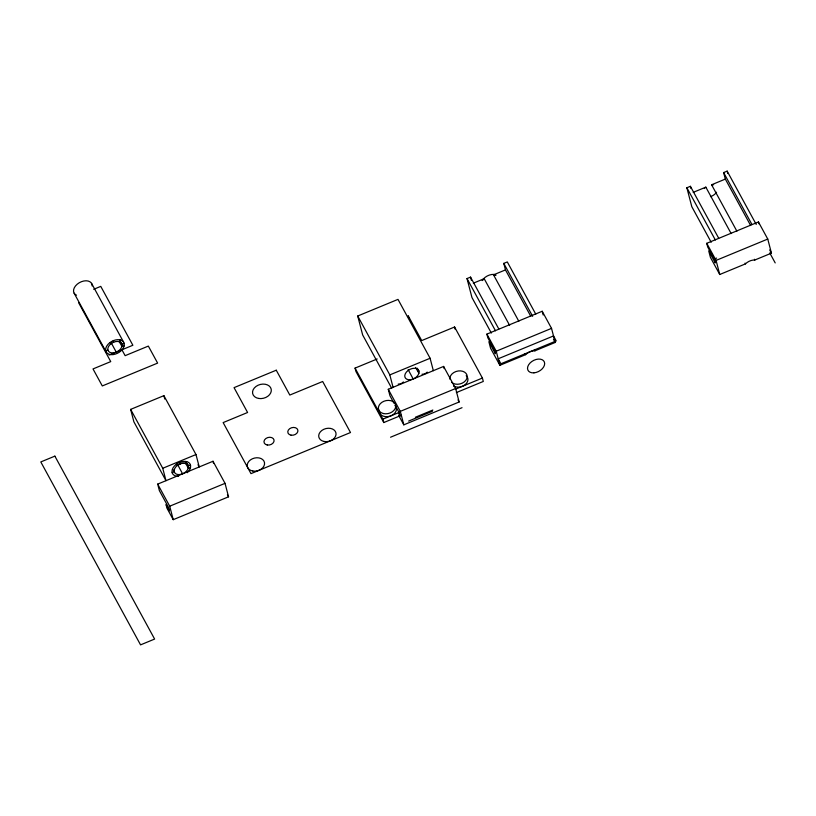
<?xml version="1.0" encoding="UTF-8"?>
<svg xmlns="http://www.w3.org/2000/svg" width="816" height="816" viewBox="0 0 816 816"><rect width="100%" height="100%" fill="white"/><g stroke="black" fill="none" stroke-linecap="round" stroke-linejoin="round"><path stroke-width="1.22" d="M190.465 467.711L188.302 468.068L187.955 465.038L185.365 463.284L181.417 463.417L177.419 465.375L176.358 464.222M119.014 341.598L120.248 339.895M185.365 463.284L186.609 461.591M731.136 233.539L705.84 187.15L705.401 187.496A8.282 5.447 -28.6 0 0 704.351 188.496M124.134 343.363L121.992 344.281L120.299 341.343M190.485 465.059L188.353 465.977L186.66 463.029M93.687 289.303L100.756 286.375L132.865 345.26L109.048 355.093M105.764 350.951L107.916 350.064M130.642 409.387L162.751 468.272L165.985 480.685L133.875 421.801L130.642 409.387L163.883 395.658L195.993 454.543L199.226 466.956L198.013 464.732M391.721 388.273L362.651 334.948L357.714 316.016L397.994 299.38L430.103 358.265L433.337 370.678M491.334 333.05L471.944 297.503L467.017 278.572L470.536 277.114L498.8 328.95M530.737 316.22L505.471 269.902L503.778 263.384L507.297 261.936L535.765 314.15M711.185 242.25L691.805 206.693L686.868 187.762L690.387 186.313L718.702 238.221M750.628 225.491L725.332 179.092L723.629 172.574L727.148 171.125L756.228 224.451M473.321 283.183L484.184 278.695L509.623 325.349M518.813 321.229L493.517 274.839L505.471 269.902M693.192 192.372L705.84 187.15M736.879 231.163L711.583 184.773L725.332 179.092M401.35 415.303L383.785 422.555L355.949 371.504L355.062 368.108L377.186 358.969M456.368 392.578L483.296 381.449L482.409 378.053L454.573 327.002L421.719 340.568L408.173 315.731L408.765 317.995M486.887 334.121L542.212 311.263L551.534 328.369L555.206 342.455L534.949 350.819A9.2 6.059 -28.6 0 0 525.616 354.674L499.882 365.303L490.559 348.208L488.866 341.69L495.424 353.716L494.425 349.87L487.856 337.844L486.887 334.121L496.22 351.217L499.882 365.303M706.748 243.311L758.441 221.962L767.764 239.057L771.436 253.154L754.81 260.018A9.2 6.059 -28.6 0 0 745.477 263.874L719.743 274.502L710.42 257.397L708.716 250.879L715.275 262.915L714.275 259.06L707.717 247.034L706.748 243.311L716.071 260.406L719.743 274.502M162.751 468.272L195.993 454.543M393.057 387.314L389.824 374.891L430.103 358.265M172.125 472.648L174.277 471.76L173.318 469.904M157.682 484.112L213.007 461.264L225.043 483.347L228.551 496.811L173.227 519.67L167.005 508.256L166.036 504.533L169.493 510.867L168.657 507.644L159.375 490.63L157.682 484.112L169.718 506.195L173.227 519.67M394.026 403.247L389.966 395.801L388.273 389.283L443.598 366.435L455.634 388.518L459.143 401.992L403.818 424.84L398.728 415.507M714.275 259.06L716.621 258.091M496.22 351.217L551.534 328.369M716.071 260.406L767.764 239.057M169.718 506.195L225.043 483.347M403.818 424.84L400.309 411.366L455.634 388.518M383.785 422.555L382.898 419.149L400.462 411.896M455.481 389.171L482.409 378.053M415.364 417.251L432.847 410.03M408.622 421.076L432.439 411.244M390.548 437.223L462.04 407.694M179.806 463.978L180.336 463.763M124.103 346.015L121.941 346.372L119.116 341.414M109.997 342.526L111.058 343.679M417.251 368.21L418.945 371.147M415.599 367.445L418.894 373.238M185.477 463.1L188.302 468.068M769.682 249.941L771.436 253.154M769.753 252.929L775.2 262.915M723.629 172.574L751.944 224.492M754.402 259.264L754.81 260.018M745.069 263.119L745.477 263.874M686.868 187.762L715.346 239.975M553.462 339.252L555.206 342.455M503.778 263.384L532.644 316.322M534.368 349.758L534.949 350.819M525.035 353.614L525.616 354.674M467.017 278.572L495.485 330.786M458.021 399.911L459.143 401.992M357.714 316.016L389.824 374.891M388.273 389.283L400.309 411.366M395.189 405.368L399.248 412.814L400.085 416.048L398.361 412.876M355.062 368.108L382.898 419.149M227.419 494.741L228.551 496.811M91.565 283.366L123.665 342.251M122.104 350.115L125.134 355.674L148.339 346.086L157.621 363.1L102.296 385.948L93.014 368.934L110.741 361.61L78.642 302.736M74.123 293.189L106.223 352.063M408.143 369.638L413.192 378.991M177.541 464.467L182.6 473.821M111.18 342.771L116.239 352.124M758.441 221.962L758.921 223.819M727.148 171.125L727.77 173.492M690.387 186.313L690.958 188.486M542.212 311.263L543.181 314.986M470.536 277.114L471.383 280.378M454.573 327.002L455.165 329.266M443.598 366.435L444.159 368.608M213.007 461.264L213.568 463.437M163.883 395.658L164.761 399.044M179.622 462.376L179.979 463.906M113.261 340.68L113.618 342.21M716.56 192.219A8.282 5.447 -28.6 0 1 710.45 196.636M711.583 184.773A8.282 5.447 -28.6 0 1 713.643 184.773M482.154 280.582A9.792 6.436 -28.6 0 1 495.71 274.737M483.215 279.806A9.2 6.059 -28.6 0 1 484.184 278.695M493.517 274.839A9.2 6.059 -28.6 0 1 495.924 275.349M403.379 381.949A5.141 3.815 -14.6 0 1 398.218 384.081M427.196 372.116A5.141 3.815 -14.6 0 1 422.035 374.248M417.996 370.892A5.141 3.815 -14.6 0 1 418.027 370.505M76.5 295.198A10.006 6.589 -28.6 0 1 79.244 282.754A10.006 6.589 -28.6 0 1 92.167 285.947M178.592 476.35A10.006 6.589 -28.6 0 1 173.084 467.772A10.006 6.589 -28.6 0 1 187.241 461.774A10.006 6.589 -28.6 0 1 187.211 472.709M395.168 405.644A8.813 6.548 -14.6 0 1 389.762 416.242A8.813 6.548 -14.6 0 1 379.165 410.275M466.191 375.646A8.813 6.548 -14.6 0 1 465.222 384.642A8.813 6.548 -14.6 0 1 453.574 386.101M449.891 379.175A8.813 6.548 -14.6 0 1 460.622 370.892A8.813 6.548 -14.6 0 1 465.803 380.389A8.813 6.548 -14.6 0 1 451.646 382.378M54.866 456.134L40.8 461.938L140.556 644.875L154.622 639.061L54.866 456.134M276.257 370.209L234.049 387.641L247.595 412.488L223.145 422.586L250.981 473.637L350.503 432.531L322.667 381.49L289.813 395.056L276.257 370.209M553.513 335.937L498.188 358.785L500.902 363.773L556.226 340.925L553.513 335.937M533.939 372.841A9.2 6.059 -28.6 0 0 544.354 361.957A9.2 6.059 -28.6 0 0 529.951 363.11A9.2 6.059 -28.6 0 0 533.939 372.841M410.509 379.715A7.67 5.049 -28.6 0 0 418.679 370.433A7.67 5.049 -28.6 0 0 406.521 371.933A7.67 5.049 -28.6 0 0 410.509 379.715M113.557 352.849A7.67 5.049 -28.6 0 0 121.717 343.567A7.67 5.049 -28.6 0 0 109.568 345.066A7.67 5.049 -28.6 0 0 113.557 352.849M113.047 354.593A10.006 6.589 -28.6 0 0 123.818 342.526A10.006 6.589 -28.6 0 0 107.987 344.362A10.006 6.589 -28.6 0 0 113.047 354.593M179.918 474.545A7.67 5.049 -28.6 0 0 188.078 465.253A7.67 5.049 -28.6 0 0 175.93 466.762A7.67 5.049 -28.6 0 0 179.918 474.545M383.449 413.549A8.813 6.548 -14.6 0 0 395.699 405.491A8.813 6.548 -14.6 0 0 382.01 402.257A8.813 6.548 -14.6 0 0 383.449 413.549M252.807 471.026A8.813 6.548 -14.6 0 0 264.466 462.448A8.813 6.548 -14.6 0 0 250.4 459.938A8.813 6.548 -14.6 0 0 252.807 471.026M324.289 441.507A8.813 6.548 -14.6 0 0 335.947 432.919A8.813 6.548 -14.6 0 0 321.892 430.42A8.813 6.548 -14.6 0 0 324.289 441.507M291.047 435.163A5.141 3.815 -14.6 0 0 297.85 430.154A5.141 3.815 -14.6 0 0 289.649 428.696A5.141 3.815 -14.6 0 0 291.047 435.163M267.24 444.995A5.141 3.815 -14.6 0 0 274.033 439.997A5.141 3.815 -14.6 0 0 265.832 438.529A5.141 3.815 -14.6 0 0 267.24 444.995M258.59 398.443A9.527 7.079 -14.6 0 0 271.198 389.161A9.527 7.079 -14.6 0 0 255.989 386.447A9.527 7.079 -14.6 0 0 258.59 398.443"/></g></svg>
